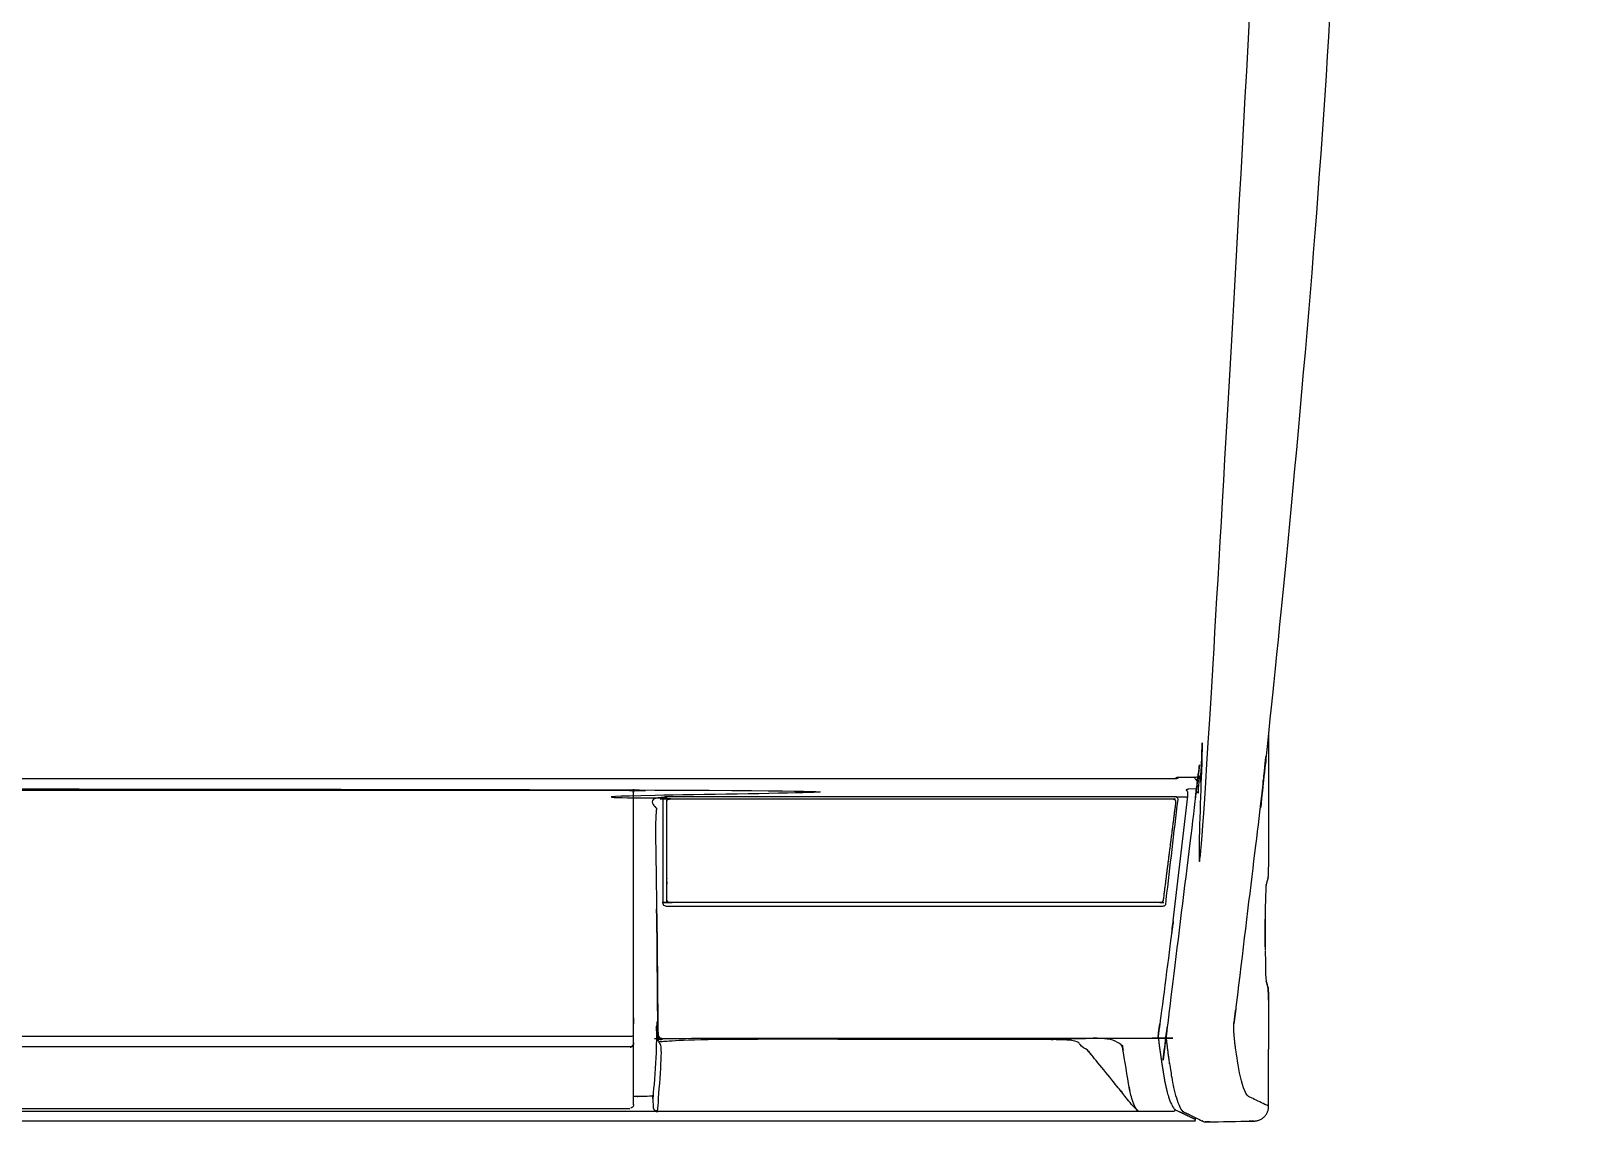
# Model space of a CAD drawing. Header units: millimetres. Extents: x 1291 to 5660, y 748 to 2981.
# Drawn here: x 3605.1 to 3814.9, y 2209.4 to 2357.6 of the extents above; entities that cross this region are included whole.
import ezdxf

# ---------------------------------------------------------------- set-up
doc = ezdxf.new("R2010")
doc.units = ezdxf.units.MM

msp = doc.modelspace()

# ---------------------------------------------------------------- linework, layer by layer
msp.add_line((2966.66, 2209.62), (3763.24, 2209.62))
for points in [[(2968.96, 2256.21), (2968.96, 2256.21), (2968.97, 2256.2), (2968.98, 2256.19), (2968.98, 2256.19), (2969, 2256.17), (2969.01, 2256.16), (2969.03, 2256.15), (2969.05, 2256.13), (2969.08, 2256.12), (2969.09, 2256.11), (2969.12, 2256.1), (2969.14, 2256.1), (2969.16, 2256.09), (3760.65, 2256.09)], [(3760.58, 2256.23), (3760.58, 2256.24), (3760.61, 2256.24)], [(3760.93, 2256.23), (3760.94, 2256.23), (3760.94, 2256.25)], [(3763.49, 2255.69), (3763.48, 2255.7), (3763.47, 2255.7), (3763.47, 2255.7)], [(3763.53, 2255.67), (3763.51, 2255.68), (3763.51, 2255.68)], [(3763.54, 2255.67), (3763.53, 2255.67)], [(3763.69, 2255.65), (3763.73, 2255.65), (3763.67, 2255.11), (3763.67, 2255.01), (3763.66, 2255)], [(3690.96, 2239.04), (3690.96, 2253.29)], [(3760.22, 2236.75), (3762.21, 2253.69)], [(3760.75, 2253.55), (3760.74, 2253.56), (3760.73, 2253.56), (3760.71, 2253.57), (3760.7, 2253.57), (3760.68, 2253.58), (3760.66, 2253.59), (3760.65, 2253.59)], [(3762.01, 2253.55), (3760.76, 2253.55)], [(3763.38, 2254.69), (3762.28, 2254.62), (3762.22, 2254.61), (3762.18, 2254.61), (3762.13, 2254.6), (3762.09, 2254.59), (3762.02, 2254.56), (3762, 2254.55), (3762, 2254.53), (3761.99, 2254.52), (3761.99, 2254.5), (3762, 2254.46)], [(3762.2, 2254.29), (3762.2, 2254.27), (3762.21, 2254.26)], [(3763.45, 2255.16), (3763.45, 2255.16), (3763.46, 2255.15)], [(3763.47, 2255.15), (3763.47, 2255.15), (3763.48, 2255.14), (3763.49, 2255.14), (3763.51, 2255.14), (3763.52, 2255.14), (3763.53, 2255.13)], [(3773.14, 2242.68), (3772.86, 2241.72), (3772.86, 2241.7), (3772.85, 2241.68)], [(3772.85, 2241.64), (3772.86, 2241.65)], [(3691.48, 2239.39), (3691.52, 2239.39)], [(3772.76, 2229.97), (3772.76, 2229.96), (3772.76, 2229.92)], [(3773.16, 2225.99), (3773.16, 2219.34)], [(3768.7, 2224.57), (3768.69, 2224.54), (3768.68, 2224.42), (3768.68, 2224.41), (3768.68, 2224.39)], [(3768.69, 2224.48), (3768.68, 2224.46)], [(3768.46, 2222.79), (3768.47, 2222.79)], [(3686.64, 2219.61), (3686.61, 2219.6), (3686.59, 2219.59), (3686.57, 2219.59), (3686.54, 2219.58), (3686.53, 2219.57)], [(3758.18, 2221.21), (3758.19, 2221.23)], [(3768.49, 2221.51), (3768.48, 2221.53)], [(3768.5, 2221.36), (3768.49, 2221.39)], [(3686.51, 2219.57), (3686.48, 2219.57)], [(3759.58, 2218.32), (3759.59, 2218.31)], [(3759.59, 2218.29), (3759.59, 2218.28)], [(3764.41, 2209.48), (3764.42, 2209.48), (3764.45, 2209.47)], [(3764.45, 2209.47), (3764.49, 2209.47), (3764.49, 2209.47)]]:
    msp.add_lwpolyline(points)
for points in [[(3772.82, 2241.29), (3772.81, 2241.25), (3772.81, 2241.21, 0.012503), (3772.78, 2240.41), (3772.77, 2240.35), (3772.76, 2240.3), (3772.76, 2240.24, 0.006636), (3772.73, 2237.6), (3772.73, 2232.77)], [(3743.67, 2220.65), (3743.92, 2220.67, -0.002488), (3748.94, 2220.82), (3749.25, 2220.83)], [(3773.18, 2211.59), (3772.92, 2211.72, -0.000519), (3771.04, 2212.63), (3771.01, 2212.64), (3770.98, 2212.66)], [(2974.37, 2210.92), (2973.24, 2210.92), (2969.57, 2210.92), (3755.52, 2210.92), (3756.65, 2210.92), (3760.31, 2210.92, 0.338678), (3760.51, 2211.1), (3760.51, 2211.12)]]:
    msp.add_lwpolyline(points, format="xyb")
for points, weights, knots in [([(3763.04, 2256.28), (3763.16, 2256.28), (3763.31, 2256.28), (3763.41, 2256.3), (3763.42, 2256.3), (3763.43, 2256.3), (3763.45, 2256.3), (3763.47, 2256.31), (3763.49, 2256.31), (3763.51, 2256.31), (3763.52, 2256.32), (3763.54, 2256.32), (3763.56, 2256.32), (3763.66, 2256.34), (3763.76, 2256.37), (3763.84, 2256.45), (3763.86, 2256.46), (3763.87, 2256.47), (3763.89, 2256.48), (3763.9, 2256.49), (3763.91, 2256.5), (3763.92, 2256.51), (3763.97, 2256.57), (3763.99, 2256.63), (3764.02, 2256.68), (3764.02, 2256.68), (3764.02, 2256.69), (3764.02, 2256.7), (3764.02, 2256.71), (3764.02, 2256.73), (3764.02, 2256.75), (3764.1, 2257.47), (3764.18, 2258.19), (3764.26, 2258.91), (3771.91, 2327.24), (3775.97, 2395.87), (3776.42, 2464.63), (3776.42, 2464.95), (3776.43, 2465.28), (3776.43, 2465.6), (3776.43, 2466.21), (3776.43, 2466.82), (3776.44, 2467.44), (3776.43, 2467.51), (3776.43, 2467.57), (3776.42, 2467.64), (3776.42, 2467.66), (3776.41, 2467.68), (3776.4, 2467.69), (3776.4, 2467.71), (3776.39, 2467.72), (3776.38, 2467.74), (3776.38, 2467.75), (3776.37, 2467.77), (3776.36, 2467.78), (3776.35, 2467.8), (3776.34, 2467.81), (3776.34, 2467.83), (3776.15, 2468.08), (3775.87, 2468.12), (3775.58, 2468.15), (3775.55, 2468.15), (3775.53, 2468.15), (3775.51, 2468.15), (3775.49, 2468.15), (3775.46, 2468.15), (3775.44, 2468.15), (3775.44, 2468.14), (3775.44, 2468.14), (3775.44, 2468.13)], [1, 1, 1, 1, 1, 1, 1, 1, 1, 1, 1, 1, 1, 1, 1, 1, 1, 1, 1, 1, 1, 1, 1, 1, 1, 1, 1, 1, 1, 1, 1, 1, 1, 1, 0.999084518401, 0.999084518401, 1, 1, 1, 1, 1, 1, 1, 1, 1, 1, 1, 1, 1, 1, 1, 1, 1, 1, 1, 1, 1, 1, 1, 1, 1, 1, 1, 1, 1, 1, 1, 1, 1, 1], [0, 0, 0, 0, 1, 1, 1, 2, 2, 2, 3, 3, 3, 4, 4, 4, 5, 5, 5, 6, 6, 6, 7, 7, 7, 8, 8, 8, 9, 9, 9, 10, 10, 10, 11, 11, 11, 11.104825, 11.104825, 11.104825, 12.104825, 12.104825, 12.104825, 13.104825, 13.104825, 13.104825, 14.104825, 14.104825, 14.104825, 15.104825, 15.104825, 15.104825, 16.104825, 16.104825, 16.104825, 17.104825, 17.104825, 17.104825, 18.104825, 18.104825, 18.104825, 19.104825, 19.104825, 19.104825, 20.104825, 20.104825, 20.104825, 21.104825, 21.104825, 21.104825, 22.104825, 22.104825, 22.104825, 22.104825]), ([(3773.87, 2470.04), (3773.87, 2470.04), (3773.87, 2470.03), (3773.87, 2470.03), (3774.01, 2470.01), (3774.14, 2469.99), (3774.28, 2469.97), (3774.28, 2469.97), (3774.28, 2469.97), (3774.29, 2469.97), (3774.29, 2469.96), (3774.29, 2469.96), (3774.29, 2469.96), (3774.35, 2469.92), (3774.4, 2469.88), (3774.46, 2469.85), (3774.9, 2469.52), (3775.38, 2469.21), (3775.8, 2468.87), (3775.86, 2468.83), (3775.91, 2468.79), (3775.97, 2468.75), (3776.2, 2468.74), (3776.44, 2468.73), (3776.67, 2468.72), (3778.54, 2468.64), (3780.4, 2468.55), (3782.27, 2468.47), (3782.5, 2468.46), (3782.73, 2468.45), (3782.97, 2468.44), (3783.06, 2468.43), (3783.16, 2468.43), (3783.25, 2468.42), (3784.13, 2468.24), (3784.77, 2467.63), (3784.91, 2466.73), (3784.92, 2466.63), (3784.93, 2466.54), (3784.93, 2466.44), (3784.93, 2466.15), (3784.93, 2465.87), (3784.93, 2465.58), (3784.5, 2396.11), (3780.42, 2326.77), (3772.69, 2257.74), (3772.63, 2257.17), (3772.57, 2256.61), (3772.5, 2256.04), (3771.83, 2250.03), (3771.12, 2244.02), (3770.39, 2238.01), (3769.76, 2232.94), (3769.12, 2227.86), (3768.46, 2222.78)], [1, 1, 1, 1, 1, 1, 1, 1, 1, 1, 1, 1, 1, 1, 1, 1, 1, 1, 1, 1, 1, 1, 1, 1, 1, 0.999999735611, 0.999999735611, 1, 1, 1, 1, 1, 1, 1, 1, 1, 1, 1, 1, 1, 1, 1, 1, 0.999072944682, 0.999072944682, 1, 1, 1, 1, 0.999993712622, 0.999993712622, 1, 0.999996683978, 0.999996683978, 1], [0, 0, 0, 0, 1, 1, 1, 2, 2, 2, 3, 3, 3, 4, 4, 4, 5, 5, 5, 6, 6, 6, 7, 7, 7, 8, 8, 8, 8.001781, 8.001781, 8.001781, 9.001781, 9.001781, 9.001781, 10.001781, 10.001781, 10.001781, 11.001781, 11.001781, 11.001781, 12.001781, 12.001781, 12.001781, 13.001781, 13.001781, 13.001781, 13.107267, 13.107267, 13.107267, 14.107267, 14.107267, 14.107267, 14.115953, 14.115953, 14.115953, 14.122261, 14.122261, 14.122261, 14.122261]), ([(2965.87, 2256.74), (2965.87, 2256.74), (2965.87, 2256.74), (2965.86, 2256.74), (2965.86, 2256.75), (2965.86, 2256.75), (2965.86, 2256.75), (2965.78, 2257.47), (2965.7, 2258.19), (2965.62, 2258.91), (2957.98, 2327.24), (2953.92, 2395.87), (2953.47, 2464.63), (2953.46, 2464.95), (2953.46, 2465.28), (2953.46, 2465.6), (2953.46, 2466.21), (2953.46, 2466.82), (2953.45, 2467.44), (2953.45, 2467.45), (2953.45, 2467.46), (2953.45, 2467.47), (2953.51, 2467.59), (2953.58, 2467.64), (2953.71, 2467.65), (3227.87, 2467.65), (3502.02, 2467.65), (3776.18, 2467.65), (3776.29, 2467.64), (3776.41, 2467.59), (3776.43, 2467.47), (3776.43, 2467.47), (3776.43, 2467.47), (3776.44, 2467.47)], [1, 1, 1, 1, 1, 1, 1, 1, 1, 1, 0.999087049703, 0.999087049703, 1, 1, 1, 1, 1, 1, 1, 1, 1, 1, 1, 1, 1, 1, 1, 1, 1, 1, 1, 1, 1, 1], [0, 0, 0, 0, 1, 1, 1, 2, 2, 2, 3, 3, 3, 3.10468, 3.10468, 3.10468, 4.10468, 4.10468, 4.10468, 5.10468, 5.10468, 5.10468, 6.10468, 6.10468, 6.10468, 7.10468, 7.10468, 7.10468, 8.10468, 8.10468, 8.10468, 9.10468, 9.10468, 9.10468, 10.10468, 10.10468, 10.10468, 10.10468]), ([(3760.61, 2256.24), (3760.65, 2256.24), (3760.68, 2256.25), (3760.72, 2256.24), (3760.73, 2256.24), (3760.73, 2256.25), (3760.74, 2256.25), (3760.75, 2256.25), (3760.77, 2256.25), (3760.78, 2256.25), (3760.94, 2256.25), (3761.12, 2256.27), (3761.28, 2256.27), (3761.3, 2256.27), (3761.32, 2256.27), (3761.34, 2256.27), (3761.9, 2256.28), (3762.47, 2256.28), (3763.03, 2256.28), (3763.03, 2256.28), (3763.03, 2256.28), (3763.04, 2256.28), (3763.04, 2256.28), (3763.04, 2256.28), (3763.04, 2256.28), (3763.18, 2256.09), (3763.32, 2255.89), (3763.47, 2255.7), (3763.47, 2255.73), (3763.47, 2255.75), (3763.47, 2255.77), (3763.46, 2255.57), (3763.45, 2255.37), (3763.45, 2255.17), (3763.42, 2254.92), (3763.39, 2254.68), (3763.36, 2254.43), (3763.36, 2254.41), (3763.36, 2254.4), (3763.36, 2254.39), (3762.68, 2248.51), (3761.98, 2242.64), (3761.26, 2236.77), (3760.63, 2231.66), (3759.97, 2226.54), (3759.3, 2221.43), (3759.29, 2221.34), (3759.28, 2221.25), (3759.27, 2221.16), (3759.26, 2221.11), (3759.25, 2221.06), (3759.25, 2221.01), (3759.25, 2221.05), (3759.26, 2221.1), (3759.26, 2221.15), (3759.26, 2221.15), (3759.26, 2221.15), (3759.27, 2221.16)], [1, 1, 1, 1, 1, 1, 1, 1, 1, 1, 1, 1, 1, 1, 1, 1, 1, 1, 1, 1, 1, 1, 1, 1, 1, 1, 1, 1, 1, 1, 1, 1, 1, 1, 1, 1, 1, 1, 1, 1, 0.999993350971, 0.999993350971, 1, 0.999994210752, 0.999994210752, 1, 1, 1, 1, 1, 1, 1, 1, 1, 1, 1, 1, 1], [0, 0, 0, 0, 1, 1, 1, 2, 2, 2, 3, 3, 3, 4, 4, 4, 5, 5, 5, 6, 6, 6, 7, 7, 7, 8, 8, 8, 9, 9, 9, 10, 10, 10, 11, 11, 11, 12, 12, 12, 13, 13, 13, 13.008932, 13.008932, 13.008932, 13.017267, 13.017267, 13.017267, 14.017267, 14.017267, 14.017267, 15.017267, 15.017267, 15.017267, 16.017267, 16.017267, 16.017267, 17.017267, 17.017267, 17.017267, 17.017267]), ([(2966.51, 2254.74), (3207.62, 2254.74), (3448.74, 2254.74), (3689.86, 2254.74), (3689.88, 2254.33), (3689.9, 2253.92), (3689.92, 2253.5), (3689.92, 2253.46), (3689.92, 2253.42), (3689.92, 2253.38), (3689.94, 2252.99), (3689.95, 2252.6), (3689.95, 2252.21), (3689.95, 2252.18), (3689.95, 2252.15), (3689.95, 2252.12), (3689.99, 2247.51), (3690.03, 2242.89), (3690.07, 2238.28), (3690.07, 2237.73), (3690.08, 2237.17), (3690.09, 2236.62), (3690.11, 2232.49), (3690.15, 2228.37), (3690.19, 2224.24), (3690.2, 2223.77), (3690.2, 2223.3), (3690.2, 2222.82), (3690.15, 2222.77), (3690.1, 2222.71), (3690.05, 2222.65), (3690.05, 2222.36), (3690.05, 2222.07), (3690.05, 2221.79), (3689.93, 2219.11), (3690.1, 2215.69), (3689.61, 2213.07), (3689.6, 2213.04), (3689.58, 2213), (3689.56, 2212.97), (3689.56, 2212.97), (3689.56, 2212.97), (3689.56, 2212.97), (3689.56, 2212.96), (3689.56, 2212.96), (3689.56, 2212.96), (3688.93, 2212.91), (3688.24, 2212.93), (3687.61, 2212.92), (3687.39, 2212.92), (3687.18, 2212.92), (3686.96, 2212.92)], [1, 1, 1, 1, 1, 1, 1, 1, 1, 1, 0.999993920412, 0.999993920412, 1, 1, 1, 1, 1, 1, 1, 1, 1, 1, 0.999998042874, 0.999998042874, 1, 1, 1, 1, 1, 1, 1, 1, 1, 1, 1, 1, 1, 1, 1, 1, 1, 1, 1, 1, 1, 1, 1, 1, 1, 1, 1, 1], [0, 0, 0, 0, 1, 1, 1, 2, 2, 2, 3, 3, 3, 3.008541, 3.008541, 3.008541, 4.008541, 4.008541, 4.008541, 5.008541, 5.008541, 5.008541, 6.008541, 6.008541, 6.008541, 6.013388, 6.013388, 6.013388, 7.013388, 7.013388, 7.013388, 8.013388, 8.013388, 8.013388, 9.013388, 9.013388, 9.013388, 10.013388, 10.013388, 10.013388, 11.013388, 11.013388, 11.013388, 12.013388, 12.013388, 12.013388, 13.013388, 13.013388, 13.013388, 14.013388, 14.013388, 14.013388, 15.013388, 15.013388, 15.013388, 15.013388]), ([(3686.96, 2211.8), (3686.96, 2225.96), (3686.96, 2240.11), (3686.96, 2254.26), (3686.96, 2254.37), (3686.87, 2254.46), (3686.76, 2254.46), (3463.22, 2254.46), (3239.67, 2254.46), (3016.13, 2254.46), (3016.01, 2254.46), (3015.93, 2254.38), (3015.93, 2254.26), (3015.93, 2240.11), (3015.93, 2225.96), (3015.93, 2211.8), (3015.93, 2211.51), (3016.14, 2211.3), (3016.43, 2211.3), (3016.43, 2211.3), (3016.43, 2211.31), (3016.43, 2211.31), (3239.77, 2211.31), (3463.12, 2211.31), (3686.46, 2211.31)], [1, 1, 1, 1, 1, 1, 1, 1, 1, 1, 0.80607138083, 0.80607138083, 1, 1, 1, 1, 0.805217494213, 0.805217494213, 1, 1, 1, 1, 1, 1, 1], [0, 0, 0, 0, 1, 1, 1, 2, 2, 2, 3, 3, 3, 4.565131, 4.565131, 4.565131, 5.565131, 5.565131, 5.565131, 7.133891, 7.133891, 7.133891, 8.133891, 8.133891, 8.133891, 9.133891, 9.133891, 9.133891, 9.133891]), ([(3760.53, 2252.63), (3759.97, 2248.25), (3759.41, 2243.88), (3758.86, 2239.5), (3758.77, 2239.3), (3758.57, 2239.2), (3758.36, 2239.25), (3736.22, 2239.25), (3714.09, 2239.25), (3691.96, 2239.25), (3691.94, 2239.25), (3691.91, 2239.25), (3691.89, 2239.25), (3691.73, 2239.26), (3691.53, 2239.31), (3691.47, 2239.48), (3691.46, 2239.5), (3691.46, 2239.51), (3691.46, 2239.52), (3691.46, 2244.04), (3691.46, 2248.55), (3691.46, 2253.07), (3691.46, 2253.08), (3691.46, 2253.09), (3691.47, 2253.11), (3691.54, 2253.28), (3691.72, 2253.32), (3691.89, 2253.34), (3714.63, 2253.34), (3737.36, 2253.34), (3760.1, 2253.34), (3760.23, 2253.33), (3760.48, 2253.26), (3760.52, 2253.11), (3760.52, 2253.09), (3760.53, 2253.08), (3760.53, 2253.07), (3760.53, 2252.93), (3760.53, 2252.79), (3760.53, 2252.65)], [1, 1, 1, 1, 0.852116625691, 0.852116625691, 1, 1, 1, 1, 1, 1, 1, 1, 1, 1, 1, 1, 1, 1, 1, 1, 1, 1, 1, 1, 1, 1, 1, 1, 1, 1, 1, 1, 1, 1, 1, 1, 1, 1], [0, 0, 0, 0, 1, 1, 1, 2.358083, 2.358083, 2.358083, 3.358083, 3.358083, 3.358083, 4.358083, 4.358083, 4.358083, 5.358083, 5.358083, 5.358083, 6.358083, 6.358083, 6.358083, 7.358083, 7.358083, 7.358083, 8.358083, 8.358083, 8.358083, 9.358083, 9.358083, 9.358083, 10.358083, 10.358083, 10.358083, 11.358083, 11.358083, 11.358083, 12.358083, 12.358083, 12.358083, 13.358083, 13.358083, 13.358083, 13.358083]), ([(3690.13, 2237.02), (3690.13, 2236.73), (3690.13, 2236.45), (3690.13, 2236.16), (3690.18, 2231.45), (3690.22, 2226.74), (3690.27, 2222.03), (3690.28, 2221.78), (3690.28, 2221.54), (3690.28, 2221.3), (3690.23, 2221.25), (3690.17, 2221.19), (3690.12, 2221.13), (3690.12, 2221.12), (3690.12, 2221.11), (3690.12, 2221.1), (3690.14, 2220.88), (3690.35, 2220.67), (3690.58, 2220.66), (3690.59, 2220.66), (3690.61, 2220.66), (3690.62, 2220.65), (3690.67, 2220.71), (3690.73, 2220.77), (3690.78, 2220.83), (3713.18, 2220.83), (3735.58, 2220.83), (3757.98, 2220.83), (3757.98, 2220.83), (3757.99, 2220.83), (3757.99, 2220.83), (3758, 2220.83), (3758.01, 2220.83), (3758.02, 2220.83), (3758.02, 2220.83), (3758.03, 2220.84), (3758.04, 2220.84), (3758.04, 2220.84), (3758.05, 2220.84), (3758.05, 2220.85)], [1, 1, 1, 1, 0.999999958349, 0.999999958349, 1, 1, 1, 1, 1, 1, 1, 1, 1, 1, 1, 1, 1, 1, 1, 1, 1, 1, 1, 1, 1, 1, 1, 1, 1, 1, 1, 1, 1, 1, 1, 1, 1, 1], [0, 0, 0, 0, 1, 1, 1, 1.000707, 1.000707, 1.000707, 2.000707, 2.000707, 2.000707, 3.000707, 3.000707, 3.000707, 4.000707, 4.000707, 4.000707, 5.000707, 5.000707, 5.000707, 6.000707, 6.000707, 6.000707, 7.000707, 7.000707, 7.000707, 8.000707, 8.000707, 8.000707, 9.000707, 9.000707, 9.000707, 10.000707, 10.000707, 10.000707, 11.000707, 11.000707, 11.000707, 12.000707, 12.000707, 12.000707, 12.000707]), ([(3760.22, 2236.75), (3760.16, 2236.2), (3760.09, 2235.64), (3760.02, 2235.09), (3759.53, 2230.94), (3758.99, 2226.81), (3758.4, 2222.68), (3758.33, 2222.2), (3758.26, 2221.72), (3758.19, 2221.25), (3758.19, 2221.16), (3758.18, 2221.08), (3758.18, 2220.99), (3758.26, 2220.4), (3758.33, 2219.82), (3758.41, 2219.23), (3758.76, 2217.15), (3759.13, 2213.13), (3760.28, 2211.32), (3760.35, 2211.26), (3760.43, 2211.19), (3760.51, 2211.12), (3761.42, 2210.69), (3762.34, 2210.25), (3763.25, 2209.82)], [1, 1, 1, 1, 0.999948081195, 0.999948081195, 1, 1, 1, 1, 1, 1, 1, 1, 1, 1, 1, 1, 1, 1, 1, 1, 1, 1, 1], [0, 0, 0, 0, 1, 1, 1, 1.024961, 1.024961, 1.024961, 2.024961, 2.024961, 2.024961, 3.024961, 3.024961, 3.024961, 4.024961, 4.024961, 4.024961, 5.024961, 5.024961, 5.024961, 6.024961, 6.024961, 6.024961, 7.024961, 7.024961, 7.024961, 7.024961]), ([(3755.49, 2210.94), (3755.49, 2210.94), (3755.49, 2210.93), (3755.49, 2210.93), (3755.5, 2210.93), (3755.5, 2210.93), (3755.51, 2210.93), (3755.49, 2210.94), (3755.48, 2210.95), (3755.46, 2210.96), (3755.44, 2210.97), (3755.42, 2210.98), (3755.4, 2210.99), (3754.58, 2211.7), (3753.77, 2212.87), (3753.07, 2213.72), (3753.04, 2213.76), (3753.01, 2213.8), (3752.98, 2213.84), (3752.95, 2213.88), (3752.91, 2213.92), (3752.88, 2213.96), (3751.69, 2215.49), (3750.47, 2217), (3749.22, 2218.48), (3749.11, 2218.61), (3749, 2218.73), (3748.89, 2218.85), (3748.79, 2218.98), (3748.69, 2219.1), (3748.58, 2219.23), (3748.57, 2219.25), (3748.55, 2219.26), (3748.53, 2219.28), (3747.44, 2220.44), (3745.29, 2220.65), (3743.77, 2220.65), (3726.05, 2220.65), (3708.34, 2220.65), (3690.62, 2220.65), (3690.62, 2220.37), (3690.61, 2220.08), (3690.61, 2219.79), (3690.5, 2217.29), (3690.7, 2213.51), (3690.15, 2211.01), (3690.14, 2211), (3690.14, 2210.98), (3690.13, 2210.97), (3690.13, 2210.97), (3690.13, 2210.97), (3690.12, 2210.97), (3690.12, 2210.96), (3690.12, 2210.96), (3690.12, 2210.96), (3690.09, 2210.96), (3690.04, 2210.95), (3690.02, 2210.95), (3690.01, 2210.94), (3690, 2210.94), (3689.99, 2210.94)], [1, 1, 1, 1, 1, 1, 1, 1, 1, 1, 1, 1, 1, 1, 1, 1, 1, 1, 1, 1, 1, 1, 0.999895660705, 0.999895660705, 1, 1, 1, 1, 1, 1, 1, 1, 1, 1, 1, 1, 1, 1, 1, 1, 1, 1, 1, 1, 1, 1, 1, 1, 1, 1, 1, 1, 1, 1, 1, 1, 1, 1, 1, 1, 1], [0, 0, 0, 0, 1, 1, 1, 2, 2, 2, 3, 3, 3, 4, 4, 4, 5, 5, 5, 6, 6, 6, 7, 7, 7, 7.035385, 7.035385, 7.035385, 8.035385, 8.035385, 8.035385, 9.035385, 9.035385, 9.035385, 10.035385, 10.035385, 10.035385, 11.035385, 11.035385, 11.035385, 12.035385, 12.035385, 12.035385, 13.035385, 13.035385, 13.035385, 14.035385, 14.035385, 14.035385, 15.035385, 15.035385, 15.035385, 16.035385, 16.035385, 16.035385, 17.035385, 17.035385, 17.035385, 18.035385, 18.035385, 18.035385, 19.035385, 19.035385, 19.035385, 19.035385]), ([(3755.48, 2210.94), (3755.47, 2210.94), (3755.47, 2210.95), (3755.46, 2210.95), (3755.46, 2210.96), (3755.46, 2210.96), (3755.46, 2210.96), (3755.45, 2210.96), (3755.44, 2210.96), (3755.44, 2210.97), (3755.43, 2210.97), (3755.43, 2210.98), (3755.42, 2210.99), (3755.39, 2211), (3755.38, 2211.02), (3755.36, 2211.03), (3755.36, 2211.03), (3755.36, 2211.04), (3755.36, 2211.04), (3755.35, 2211.05), (3755.35, 2211.05), (3755.34, 2211.06), (3755.25, 2211.19), (3755.16, 2211.32), (3755.07, 2211.45), (3755.06, 2211.53), (3754.97, 2211.65), (3754.95, 2211.74), (3754.94, 2211.74), (3754.94, 2211.75), (3754.93, 2211.76), (3754.93, 2211.77), (3754.93, 2211.77), (3754.93, 2211.78), (3754.92, 2211.79), (3754.92, 2211.79), (3754.92, 2211.8), (3754.91, 2211.84), (3754.87, 2211.88), (3754.88, 2211.91), (3754.87, 2211.92), (3754.87, 2211.93), (3754.87, 2211.94), (3754.86, 2211.95), (3754.86, 2211.96), (3754.85, 2211.96), (3754.83, 2212.03), (3754.85, 2212.02), (3754.8, 2212.08), (3754.8, 2212.09), (3754.8, 2212.1), (3754.8, 2212.11), (3754.79, 2212.12), (3754.79, 2212.12), (3754.79, 2212.13), (3754.79, 2212.14), (3754.78, 2212.15), (3754.78, 2212.15), (3754.78, 2212.16), (3754.78, 2212.17), (3754.77, 2212.18), (3754.77, 2212.19), (3754.77, 2212.2), (3754.77, 2212.21), (3754.76, 2212.21), (3754.76, 2212.22), (3754.76, 2212.23), (3754.76, 2212.24), (3754.75, 2212.25), (3754.75, 2212.26), (3754.71, 2212.37), (3754.66, 2212.51), (3754.64, 2212.62), (3754.53, 2212.95), (3754.45, 2213.29), (3754.37, 2213.62), (3754.33, 2213.76), (3754.32, 2213.92), (3754.27, 2214.05), (3754.27, 2214.06), (3754.26, 2214.07), (3754.26, 2214.09), (3754.26, 2214.1), (3754.26, 2214.11), (3754.26, 2214.12), (3754.26, 2214.13), (3754.25, 2214.14), (3754.25, 2214.15), (3754.25, 2214.16), (3754.24, 2214.17), (3754.24, 2214.18), (3754.24, 2214.19), (3754.24, 2214.2), (3754.24, 2214.21), (3753.9, 2215.9), (3753.62, 2217.6), (3753.41, 2219.31), (3753.41, 2219.33), (3753.41, 2219.34), (3753.4, 2219.36), (3753.4, 2219.37), (3753.4, 2219.38), (3753.39, 2219.4), (3753.39, 2219.41), (3753.39, 2219.43), (3753.39, 2219.44), (3753.15, 2220.79), (3750.33, 2220.81), (3749.35, 2220.83)], [1, 1, 1, 1, 1, 1, 1, 1, 1, 1, 1, 1, 1, 1, 1, 1, 1, 1, 1, 1, 1, 1, 0.999874249963, 0.999874249963, 1, 1, 1, 1, 1, 1, 1, 1, 1, 1, 1, 1, 1, 1, 1, 1, 1, 1, 1, 1, 1, 1, 1, 1, 1, 1, 1, 1, 1, 1, 1, 1, 1, 1, 1, 1, 1, 1, 1, 1, 1, 1, 1, 1, 1, 1, 1, 1, 1, 0.999365430791, 0.999365430791, 1, 1, 1, 1, 1, 1, 1, 1, 1, 1, 1, 1, 1, 1, 1, 1, 1, 1, 1, 0.999503643426, 0.999503643426, 1, 1, 1, 1, 1, 1, 1, 1, 1, 1, 1, 1, 1], [0, 0, 0, 0, 1, 1, 1, 2, 2, 2, 3, 3, 3, 4, 4, 4, 5, 5, 5, 6, 6, 6, 7, 7, 7, 7.038846, 7.038846, 7.038846, 8.038846, 8.038846, 8.038846, 9.038846, 9.038846, 9.038846, 10.038846, 10.038846, 10.038846, 11.038846, 11.038846, 11.038846, 12.038846, 12.038846, 12.038846, 13.038846, 13.038846, 13.038846, 14.038846, 14.038846, 14.038846, 15.038846, 15.038846, 15.038846, 16.038846, 16.038846, 16.038846, 17.038846, 17.038846, 17.038846, 18.038846, 18.038846, 18.038846, 19.038846, 19.038846, 19.038846, 20.038846, 20.038846, 20.038846, 21.038846, 21.038846, 21.038846, 22.038846, 22.038846, 22.038846, 23.038846, 23.038846, 23.038846, 23.126116, 23.126116, 23.126116, 24.126116, 24.126116, 24.126116, 25.126116, 25.126116, 25.126116, 26.126116, 26.126116, 26.126116, 27.126116, 27.126116, 27.126116, 28.126116, 28.126116, 28.126116, 29.126116, 29.126116, 29.126116, 29.203298, 29.203298, 29.203298, 30.203298, 30.203298, 30.203298, 31.203298, 31.203298, 31.203298, 32.203298, 32.203298, 32.203298, 33.203298, 33.203298, 33.203298, 33.203298]), ([(3759.26, 2220.96), (3759.26, 2220.95), (3759.26, 2220.94), (3759.26, 2220.93), (3759.26, 2220.84), (3759.28, 2220.78), (3759.27, 2220.69), (3759.28, 2220.68), (3759.28, 2220.68), (3759.28, 2220.67), (3759.28, 2220.65), (3759.28, 2220.64), (3759.29, 2220.62), (3759.3, 2220.49), (3759.31, 2220.38), (3759.33, 2220.24), (3759.33, 2220.23), (3759.33, 2220.21), (3759.33, 2220.2), (3759.34, 2220.17), (3759.34, 2220.15), (3759.35, 2220.12), (3759.38, 2219.92), (3759.4, 2219.71), (3759.42, 2219.51), (3759.43, 2219.48), (3759.43, 2219.46), (3759.43, 2219.43), (3759.44, 2219.39), (3759.44, 2219.36), (3759.45, 2219.32), (3759.48, 2219.05), (3759.51, 2218.76), (3759.56, 2218.49), (3759.56, 2218.46), (3759.57, 2218.42), (3759.57, 2218.39), (3759.57, 2218.38), (3759.57, 2218.37), (3759.57, 2218.36), (3759.58, 2218.36), (3759.58, 2218.36), (3759.58, 2218.36), (3759.58, 2218.3), (3759.59, 2218.24), (3759.59, 2218.19), (3759.6, 2218.18), (3759.6, 2218.16), (3759.6, 2218.15), (3759.63, 2217.95), (3759.66, 2217.74), (3759.69, 2217.53), (3759.69, 2217.51), (3759.69, 2217.49), (3759.7, 2217.46), (3759.7, 2217.44), (3759.71, 2217.42), (3759.71, 2217.4), (3759.72, 2217.37), (3759.72, 2217.35), (3759.73, 2217.32), (3759.97, 2215.87), (3760.51, 2211.8), (3761.53, 2210.9), (3761.55, 2210.89), (3761.57, 2210.87), (3761.6, 2210.85), (3761.62, 2210.84), (3761.65, 2210.82), (3761.68, 2210.81)], [1, 1, 1, 1, 1, 1, 1, 1, 1, 1, 1, 1, 1, 1, 1, 1, 1, 1, 1, 1, 1, 1, 1, 1, 1, 1, 1, 1, 1, 1, 1, 1, 1, 1, 1, 1, 1, 1, 1, 1, 1, 1, 1, 1, 1, 1, 1, 1, 1, 0.999972731758, 0.999972731758, 1, 1, 1, 1, 1, 1, 1, 1, 1, 1, 1, 1, 1, 1, 1, 1, 1, 1, 1], [0, 0, 0, 0, 1, 1, 1, 2, 2, 2, 3, 3, 3, 4, 4, 4, 5, 5, 5, 6, 6, 6, 7, 7, 7, 8, 8, 8, 9, 9, 9, 10, 10, 10, 11, 11, 11, 12, 12, 12, 13, 13, 13, 14, 14, 14, 15, 15, 15, 16, 16, 16, 16.018089, 16.018089, 16.018089, 17.018089, 17.018089, 17.018089, 18.018089, 18.018089, 18.018089, 19.018089, 19.018089, 19.018089, 20.018089, 20.018089, 20.018089, 21.018089, 21.018089, 21.018089, 22.018089, 22.018089, 22.018089, 22.018089]), ([(3764.51, 2209.47), (3764.74, 2209.47), (3764.96, 2209.48), (3765.18, 2209.48), (3766.97, 2209.51), (3768.76, 2209.55), (3770.55, 2209.58), (3770.78, 2209.58), (3771, 2209.59), (3771.22, 2209.59), (3771.25, 2209.59), (3771.28, 2209.59), (3771.3, 2209.59), (3772.33, 2209.64), (3773.18, 2210.52), (3773.18, 2211.55), (3773.18, 2211.82), (3773.18, 2212.09), (3773.18, 2212.36), (3773.18, 2214.43), (3773.18, 2216.5), (3773.18, 2218.57), (3773.18, 2218.82), (3773.18, 2219.08), (3773.18, 2219.34)], [1, 1, 1, 1, 0.999999711206, 0.999999711206, 1, 1, 1, 1, 1, 1, 1, 1, 1, 1, 1, 1, 1, 1, 1, 1, 1, 1, 1], [0, 0, 0, 0, 1, 1, 1, 1.001862, 1.001862, 1.001862, 2.001862, 2.001862, 2.001862, 3.001862, 3.001862, 3.001862, 4.001862, 4.001862, 4.001862, 5.001862, 5.001862, 5.001862, 6.001862, 6.001862, 6.001862, 7.001862, 7.001862, 7.001862, 7.001862]), ([(3761.69, 2210.8), (3761.69, 2210.8), (3761.69, 2210.8), (3761.69, 2210.8), (3761.69, 2210.8), (3761.7, 2210.8), (3761.7, 2210.8), (3761.7, 2210.79), (3761.71, 2210.79), (3761.71, 2210.79), (3761.71, 2210.79), (3761.72, 2210.79), (3761.73, 2210.79), (3761.73, 2210.79), (3761.73, 2210.78), (3761.73, 2210.78), (3761.74, 2210.78), (3761.75, 2210.77), (3761.76, 2210.77), (3761.76, 2210.77), (3761.76, 2210.77), (3761.77, 2210.76), (3761.77, 2210.76), (3761.78, 2210.76), (3761.79, 2210.76), (3761.86, 2210.72), (3761.93, 2210.67), (3762.01, 2210.65), (3762.05, 2210.63), (3762.08, 2210.61), (3762.11, 2210.6), (3762.15, 2210.58), (3762.18, 2210.57), (3762.22, 2210.55), (3762.25, 2210.53), (3762.28, 2210.51), (3762.31, 2210.5), (3762.89, 2210.22), (3763.48, 2209.94), (3764.06, 2209.65), (3764.11, 2209.63), (3764.16, 2209.6), (3764.21, 2209.57), (3764.27, 2209.55), (3764.32, 2209.53), (3764.37, 2209.5), (3764.38, 2209.5), (3764.38, 2209.5), (3764.39, 2209.5), (3764.39, 2209.49), (3764.4, 2209.49), (3764.4, 2209.49)], [1, 1, 1, 1, 1, 1, 1, 1, 1, 1, 1, 1, 1, 1, 1, 1, 1, 1, 1, 1, 1, 1, 1, 1, 1, 1, 1, 1, 1, 1, 1, 1, 1, 1, 1, 1, 1, 0.999998203662, 0.999998203662, 1, 1, 1, 1, 1, 1, 1, 1, 1, 1, 1, 1, 1], [0, 0, 0, 0, 1, 1, 1, 2, 2, 2, 3, 3, 3, 4, 4, 4, 5, 5, 5, 6, 6, 6, 7, 7, 7, 8, 8, 8, 9, 9, 9, 10, 10, 10, 11, 11, 11, 12, 12, 12, 12.004643, 12.004643, 12.004643, 13.004643, 13.004643, 13.004643, 14.004643, 14.004643, 14.004643, 15.004643, 15.004643, 15.004643, 16.004643, 16.004643, 16.004643, 16.004643])]:
    msp.add_rational_spline(points, weights, degree=3, knots=knots)
for points, knots in [([(3772.85, 2241.63), (3772.86, 2241.67), (3772.87, 2241.7), (3772.88, 2241.73), (3772.96, 2241.98), (3773.02, 2242.24), (3773.1, 2242.49), (3773.11, 2242.52), (3773.12, 2242.56), (3773.13, 2242.59), (3773.13, 2242.6), (3773.13, 2242.6), (3773.13, 2242.61), (3773.2, 2243.14), (3773.18, 2243.76), (3773.19, 2244.3), (3773.19, 2250.28), (3773.19, 2256.27), (3773.19, 2262.25)], [0, 0, 0, 0, 1, 1, 1, 2, 2, 2, 3, 3, 3, 4, 4, 4, 5, 5, 5, 6, 6, 6, 6]), ([(3760.56, 2256.23), (3760.6, 2256.19), (3760.64, 2256.15), (3760.67, 2256.11), (3760.68, 2256.11), (3760.69, 2256.1), (3760.69, 2256.09), (3760.7, 2256.09), (3760.71, 2256.09), (3760.72, 2256.09), (3760.8, 2256.11), (3760.85, 2256.13), (3760.91, 2256.19), (3760.91, 2256.19), (3760.91, 2256.19), (3760.91, 2256.19), (3760.92, 2256.19), (3760.92, 2256.19), (3760.92, 2256.2), (3760.92, 2256.2), (3760.92, 2256.2), (3760.93, 2256.2), (3760.93, 2256.2), (3760.93, 2256.21), (3760.93, 2256.21)], [0, 0, 0, 0, 1, 1, 1, 2, 2, 2, 3, 3, 3, 4, 4, 4, 5, 5, 5, 6, 6, 6, 7, 7, 7, 8, 8, 8, 8]), ([(3763.53, 2256.32), (3763.53, 2256.3), (3763.53, 2256.27), (3763.53, 2256.25), (3763.52, 2256.09), (3763.49, 2255.93), (3763.47, 2255.77)], [0, 0, 0, 0, 1, 1, 1, 2, 2, 2, 2]), ([(3763.78, 2256.4), (3763.78, 2256.37), (3763.78, 2256.35), (3763.77, 2256.33), (3763.75, 2256.13), (3763.73, 2255.93), (3763.7, 2255.73), (3763.7, 2255.7), (3763.7, 2255.68), (3763.7, 2255.65), (3763.69, 2255.65), (3763.68, 2255.65), (3763.68, 2255.65), (3763.67, 2255.65), (3763.67, 2255.65), (3763.66, 2255.65), (3763.61, 2255.65), (3763.62, 2255.66), (3763.58, 2255.66), (3763.58, 2255.66), (3763.57, 2255.66), (3763.56, 2255.66), (3763.56, 2255.66), (3763.56, 2255.67), (3763.56, 2255.67)], [0, 0, 0, 0, 1, 1, 1, 2, 2, 2, 3, 3, 3, 4, 4, 4, 5, 5, 5, 6, 6, 6, 7, 7, 7, 8, 8, 8, 8]), ([(3690.96, 2239.04), (3690.97, 2239.03), (3690.97, 2239.02), (3690.97, 2239), (3691, 2238.85), (3691.27, 2238.77), (3691.39, 2238.77), (3691.42, 2238.77), (3691.44, 2238.77), (3691.46, 2238.76), (3713.88, 2238.76), (3736.31, 2238.76), (3758.73, 2238.76), (3758.76, 2238.77), (3758.78, 2238.77), (3758.81, 2238.77), (3758.97, 2238.78), (3759.14, 2238.83), (3759.23, 2238.98), (3759.23, 2239), (3759.23, 2239.01), (3759.23, 2239.02), (3759.25, 2239.23), (3759.26, 2239.44), (3759.28, 2239.65), (3759.81, 2244.18), (3760.34, 2248.7), (3760.88, 2253.23), (3760.88, 2253.25), (3760.88, 2253.26), (3760.88, 2253.27), (3760.88, 2253.41), (3760.77, 2253.54), (3760.63, 2253.56), (3760.62, 2253.56), (3760.6, 2253.56), (3760.58, 2253.56), (3760.59, 2253.57), (3760.6, 2253.58), (3760.61, 2253.59), (3737.49, 2253.59), (3714.37, 2253.59), (3691.25, 2253.59)], [0, 0, 0, 0, 1, 1, 1, 2, 2, 2, 3, 3, 3, 4, 4, 4, 5, 5, 5, 6, 6, 6, 7, 7, 7, 8, 8, 8, 9, 9, 9, 10, 10, 10, 11, 11, 11, 12, 12, 12, 13, 13, 13, 14, 14, 14, 14]), ([(3690.96, 2253.32), (3690.98, 2253.43), (3691, 2253.45), (3691.07, 2253.53), (3691.08, 2253.54), (3691.09, 2253.54), (3691.1, 2253.55), (3691.1, 2253.55), (3691.11, 2253.55), (3691.11, 2253.55), (3691.14, 2253.56), (3691.21, 2253.59), (3691.23, 2253.59)], [0, 0, 0, 0, 1, 1, 1, 2, 2, 2, 3, 3, 3, 4, 4, 4, 4]), ([(3762.01, 2254.46), (3762.01, 2254.46), (3762.02, 2254.45), (3762.03, 2254.45), (3762.1, 2254.44), (3762.14, 2254.41), (3762.18, 2254.35), (3762.18, 2254.34), (3762.19, 2254.33), (3762.19, 2254.33), (3762.19, 2254.32), (3762.19, 2254.32), (3762.2, 2254.31)], [0, 0, 0, 0, 1, 1, 1, 2, 2, 2, 3, 3, 3, 4, 4, 4, 4]), ([(3762.21, 2253.69), (3762.21, 2253.69), (3762.21, 2253.69), (3762.22, 2253.69), (3762.22, 2253.69), (3762.22, 2253.69), (3762.22, 2253.69), (3762.22, 2253.88), (3762.23, 2254.03), (3762.22, 2254.23), (3762.22, 2254.23), (3762.22, 2254.24), (3762.22, 2254.24), (3762.21, 2254.24), (3762.21, 2254.24), (3762.21, 2254.24)], [0, 0, 0, 0, 1, 1, 1, 2, 2, 2, 3, 3, 3, 4, 4, 4, 5, 5, 5, 5]), ([(3763.36, 2254.39), (3763.37, 2254.24), (3763.49, 2254.18), (3763.61, 2254.15), (3763.63, 2254.15), (3763.64, 2254.15), (3763.66, 2254.14), (3763.66, 2254.15), (3763.66, 2254.15), (3763.66, 2254.16), (3763.67, 2254.31), (3763.66, 2254.47), (3763.66, 2254.62), (3763.66, 2254.63), (3763.66, 2254.64), (3763.66, 2254.65), (3763.66, 2254.73), (3763.66, 2254.8), (3763.66, 2254.87), (3763.66, 2254.88), (3763.66, 2254.9), (3763.66, 2254.91), (3763.66, 2254.93), (3763.66, 2254.96), (3763.66, 2254.98)], [0, 0, 0, 0, 1, 1, 1, 2, 2, 2, 3, 3, 3, 4, 4, 4, 5, 5, 5, 6, 6, 6, 7, 7, 7, 8, 8, 8, 8]), ([(3763.54, 2255.13), (3763.57, 2255.12), (3763.6, 2255.12), (3763.63, 2255.11), (3763.64, 2255.11), (3763.65, 2255.11), (3763.65, 2255.11), (3763.66, 2255.11), (3763.67, 2255.11), (3763.67, 2255.11)], [0, 0, 0, 0, 1, 1, 1, 2, 2, 2, 3, 3, 3, 3]), ([(3772.85, 2241.67), (3772.84, 2241.64), (3772.84, 2241.59), (3772.83, 2241.55), (3772.83, 2241.53), (3772.83, 2241.52), (3772.83, 2241.5), (3772.83, 2241.44), (3772.81, 2241.38), (3772.82, 2241.32)], [0, 0, 0, 0, 1, 1, 1, 2, 2, 2, 3, 3, 3, 3]), ([(3773.16, 2226), (3773.15, 2226.56), (3773.16, 2227.12), (3773.11, 2227.67), (3773.11, 2227.67), (3773.11, 2227.68), (3773.1, 2227.68), (3773.1, 2227.71), (3773.09, 2227.75), (3773.08, 2227.78), (3773.02, 2228.03), (3772.94, 2228.26), (3772.88, 2228.51), (3772.87, 2228.54), (3772.86, 2228.56), (3772.85, 2228.59)], [0, 0, 0, 0, 1, 1, 1, 2, 2, 2, 3, 3, 3, 4, 4, 4, 5, 5, 5, 5]), ([(3772.85, 2228.58), (3772.86, 2228.58), (3772.86, 2228.57), (3772.86, 2228.57), (3772.86, 2228.55), (3772.86, 2228.53), (3772.86, 2228.51), (3772.94, 2228.23), (3773.02, 2227.95), (3773.1, 2227.68), (3773.1, 2227.67), (3773.1, 2227.67), (3773.1, 2227.67), (3773.11, 2227.66), (3773.11, 2227.66), (3773.11, 2227.66), (3773.12, 2227.49), (3773.14, 2227.32), (3773.14, 2227.16), (3773.14, 2227.14), (3773.15, 2227.13), (3773.15, 2227.11), (3773.15, 2227.1), (3773.15, 2227.08), (3773.15, 2227.07), (3773.16, 2226.74), (3773.15, 2226.44), (3773.17, 2226.11), (3773.17, 2226.09), (3773.17, 2226.07), (3773.17, 2226.05), (3773.18, 2226.03), (3773.18, 2226.01), (3773.18, 2225.99), (3773.18, 2225.99), (3773.18, 2225.99), (3773.17, 2226), (3773.17, 2226), (3773.17, 2226), (3773.17, 2226), (3773.17, 2226), (3773.16, 2226), (3773.16, 2226)], [0, 0, 0, 0, 1, 1, 1, 2, 2, 2, 3, 3, 3, 4, 4, 4, 5, 5, 5, 6, 6, 6, 7, 7, 7, 8, 8, 8, 9, 9, 9, 10, 10, 10, 11, 11, 11, 12, 12, 12, 13, 13, 13, 14, 14, 14, 14]), ([(3768.47, 2222.81), (3768.48, 2222.88), (3768.48, 2222.94), (3768.49, 2223.01), (3768.57, 2223.51), (3768.61, 2224.03), (3768.69, 2224.54), (3768.7, 2224.6), (3768.7, 2224.67), (3768.71, 2224.73), (3768.71, 2224.72), (3768.71, 2224.7), (3768.71, 2224.68), (3768.71, 2224.67), (3768.7, 2224.66), (3768.7, 2224.64), (3768.7, 2224.63), (3768.7, 2224.62), (3768.7, 2224.61)], [0, 0, 0, 0, 1, 1, 1, 2, 2, 2, 3, 3, 3, 4, 4, 4, 5, 5, 5, 6, 6, 6, 6]), ([(3768.46, 2222.04), (3768.46, 2222.1), (3768.44, 2222.13), (3768.45, 2222.19), (3768.45, 2222.22), (3768.45, 2222.25), (3768.45, 2222.28), (3768.45, 2222.41), (3768.44, 2222.57), (3768.46, 2222.7), (3768.46, 2222.72), (3768.46, 2222.74), (3768.46, 2222.76), (3768.46, 2222.76), (3768.46, 2222.77), (3768.46, 2222.78)], [0, 0, 0, 0, 1, 1, 1, 2, 2, 2, 3, 3, 3, 4, 4, 4, 5, 5, 5, 5]), ([(3768.52, 2221.1), (3768.52, 2221.1), (3768.52, 2221.1), (3768.52, 2221.1), (3768.52, 2221.11), (3768.52, 2221.11), (3768.52, 2221.11), (3768.51, 2221.15), (3768.51, 2221.18), (3768.51, 2221.22), (3768.51, 2221.22), (3768.51, 2221.23), (3768.5, 2221.24), (3768.5, 2221.35), (3768.49, 2221.46), (3768.48, 2221.57), (3768.48, 2221.64), (3768.47, 2221.72), (3768.47, 2221.79), (3768.47, 2221.8), (3768.47, 2221.81), (3768.47, 2221.82), (3768.47, 2221.86), (3768.47, 2221.9), (3768.46, 2221.94), (3768.46, 2221.95), (3768.46, 2221.95), (3768.46, 2221.96), (3768.46, 2221.99), (3768.45, 2221.96), (3768.46, 2222.01)], [0, 0, 0, 0, 1, 1, 1, 2, 2, 2, 3, 3, 3, 4, 4, 4, 5, 5, 5, 6, 6, 6, 7, 7, 7, 8, 8, 8, 9, 9, 9, 10, 10, 10, 10]), ([(3686.96, 2220.2), (3686.96, 2220.19), (3686.96, 2220.17), (3686.96, 2220.16), (3686.93, 2219.99), (3686.9, 2219.9), (3686.77, 2219.78), (3686.77, 2219.77), (3686.77, 2219.77), (3686.77, 2219.76), (3686.76, 2219.76), (3686.75, 2219.75), (3686.74, 2219.75), (3686.66, 2219.67), (3686.6, 2219.67), (3686.51, 2219.64), (3463.14, 2219.64), (3239.77, 2219.64), (3016.41, 2219.64), (3016.12, 2219.67), (3015.94, 2219.92), (3015.93, 2220.2)], [0, 0, 0, 0, 1, 1, 1, 2, 2, 2, 3, 3, 3, 4, 4, 4, 5, 5, 5, 6, 6, 6, 7, 7, 7, 7]), ([(3015.93, 2221.3), (3015.93, 2221.2), (3016.02, 2221.11), (3016.13, 2221.11), (3239.67, 2221.11), (3463.22, 2221.11), (3686.76, 2221.11), (3686.87, 2221.11), (3686.96, 2221.2), (3686.96, 2221.3)], [0, 0, 0, 0, 1, 1, 1, 2, 2, 2, 3, 3, 3, 3]), ([(3686.96, 2220.12), (3686.96, 2220.11), (3686.96, 2220.1), (3686.96, 2220.09), (3686.92, 2219.92), (3686.9, 2219.83), (3686.77, 2219.7), (3686.77, 2219.7), (3686.77, 2219.69), (3686.77, 2219.69), (3686.76, 2219.68), (3686.75, 2219.68), (3686.74, 2219.68), (3686.74, 2219.67), (3686.73, 2219.67), (3686.73, 2219.66), (3686.72, 2219.66), (3686.72, 2219.65), (3686.71, 2219.65), (3686.7, 2219.64), (3686.7, 2219.64), (3686.7, 2219.63), (3686.69, 2219.63), (3686.68, 2219.63), (3686.68, 2219.63), (3686.67, 2219.62), (3686.66, 2219.62), (3686.66, 2219.61)], [0, 0, 0, 0, 1, 1, 1, 2, 2, 2, 3, 3, 3, 4, 4, 4, 5, 5, 5, 6, 6, 6, 7, 7, 7, 8, 8, 8, 9, 9, 9, 9]), ([(3690.28, 2221.3), (3690.28, 2221.29), (3690.28, 2221.28), (3690.28, 2221.27), (3690.31, 2221.03), (3690.5, 2220.85), (3690.74, 2220.83), (3690.75, 2220.83), (3690.77, 2220.83), (3690.78, 2220.83)], [0, 0, 0, 0, 1, 1, 1, 2, 2, 2, 3, 3, 3, 3]), ([(3758.08, 2220.85), (3758.08, 2220.85), (3758.08, 2220.86), (3758.08, 2220.86), (3758.09, 2220.86), (3758.1, 2220.87), (3758.11, 2220.87), (3758.11, 2220.88), (3758.11, 2220.88), (3758.11, 2220.89), (3758.12, 2220.89), (3758.13, 2220.9), (3758.14, 2220.91), (3758.14, 2220.91), (3758.14, 2220.91), (3758.14, 2220.92), (3758.18, 2220.96), (3758.14, 2220.93), (3758.18, 2221)], [0, 0, 0, 0, 1, 1, 1, 2, 2, 2, 3, 3, 3, 4, 4, 4, 5, 5, 5, 6, 6, 6, 6]), ([(3770.49, 2212.89), (3770.49, 2212.9), (3770.48, 2212.9), (3770.47, 2212.91), (3769.43, 2213.61), (3768.85, 2218.6), (3768.7, 2219.48), (3768.67, 2219.7), (3768.64, 2219.91), (3768.61, 2220.13), (3768.61, 2220.15), (3768.61, 2220.18), (3768.61, 2220.2), (3768.61, 2220.2), (3768.61, 2220.21), (3768.61, 2220.21), (3768.57, 2220.5), (3768.53, 2220.8), (3768.52, 2221.09)], [0, 0, 0, 0, 1, 1, 1, 2, 2, 2, 3, 3, 3, 4, 4, 4, 5, 5, 5, 6, 6, 6, 6]), ([(3686.96, 2211.81), (3686.96, 2211.78), (3686.96, 2211.76), (3686.96, 2211.74), (3686.91, 2211.5), (3686.76, 2211.36), (3686.53, 2211.32)], [0, 0, 0, 0, 1, 1, 1, 2, 2, 2, 2]), ([(3689.56, 2212.97), (3689.59, 2212.46), (3689.61, 2211.95), (3689.63, 2211.44), (3689.64, 2211.42), (3689.64, 2211.4), (3689.64, 2211.38), (3689.65, 2211.18), (3689.87, 2210.99), (3690.06, 2210.97), (3690.08, 2210.97), (3690.11, 2210.97), (3690.13, 2210.97)], [0, 0, 0, 0, 1, 1, 1, 2, 2, 2, 3, 3, 3, 4, 4, 4, 4]), ([(3770.94, 2212.68), (3770.88, 2212.71), (3770.81, 2212.74), (3770.74, 2212.77), (3770.74, 2212.78), (3770.73, 2212.78), (3770.72, 2212.78), (3770.72, 2212.78), (3770.71, 2212.79), (3770.71, 2212.79), (3770.65, 2212.8), (3770.61, 2212.85), (3770.56, 2212.86), (3770.55, 2212.87), (3770.55, 2212.87), (3770.54, 2212.87), (3770.53, 2212.87), (3770.53, 2212.88), (3770.52, 2212.88), (3770.51, 2212.88), (3770.51, 2212.88), (3770.51, 2212.89)], [0, 0, 0, 0, 1, 1, 1, 2, 2, 2, 3, 3, 3, 4, 4, 4, 5, 5, 5, 6, 6, 6, 7, 7, 7, 7]), ([(3763.19, 2209.67), (3763.19, 2209.67), (3763.2, 2209.67), (3763.2, 2209.67), (3763.25, 2209.71), (3763.24, 2209.91), (3763.25, 2209.97), (3763.25, 2210), (3763.25, 2210.02), (3763.25, 2210.05)], [0, 0, 0, 0, 1, 1, 1, 2, 2, 2, 3, 3, 3, 3])]:
    msp.add_open_spline(points, degree=3, knots=knots)
for points in [[(3773.19, 2246.15), (3773.19, 2250.92), (3773.19, 2255.69), (3773.19, 2260.46)], [(3760.69, 2256.09), (3760.68, 2256.09), (3760.67, 2256.09), (3760.66, 2256.09)], [(3760.75, 2256.25), (3760.93, 2256.25), (3761.12, 2256.28), (3761.31, 2256.27)], [(3762.03, 2253.55), (3762.11, 2253.54), (3762.18, 2253.6), (3762.21, 2253.67)], [(3772.73, 2233.24), (3772.73, 2234.49), (3772.73, 2235.74), (3772.73, 2236.98)], [(3772.73, 2232.69), (3772.75, 2231.35), (3772.71, 2229.84), (3772.86, 2228.52)], [(3758.18, 2221.02), (3758.18, 2221.04), (3758.18, 2221.05), (3758.18, 2221.06)], [(3759.25, 2221.02), (3759.25, 2221.08), (3759.26, 2221.08), (3759.26, 2221.15)], [(3759.26, 2221.14), (3759.26, 2221.08), (3759.26, 2221.03), (3759.26, 2220.98)], [(3689.97, 2210.94), (3689.86, 2210.95), (3689.82, 2210.93), (3689.72, 2210.93)], [(3755.34, 2211.06), (3755.32, 2211.07), (3755.31, 2211.1), (3755.29, 2211.11)], [(3760.49, 2211.03), (3760.5, 2211.05), (3760.51, 2211.08), (3760.51, 2211.1)]]:
    msp.add_open_spline(points, degree=3)

doc.saveas('drawing.dxf')
